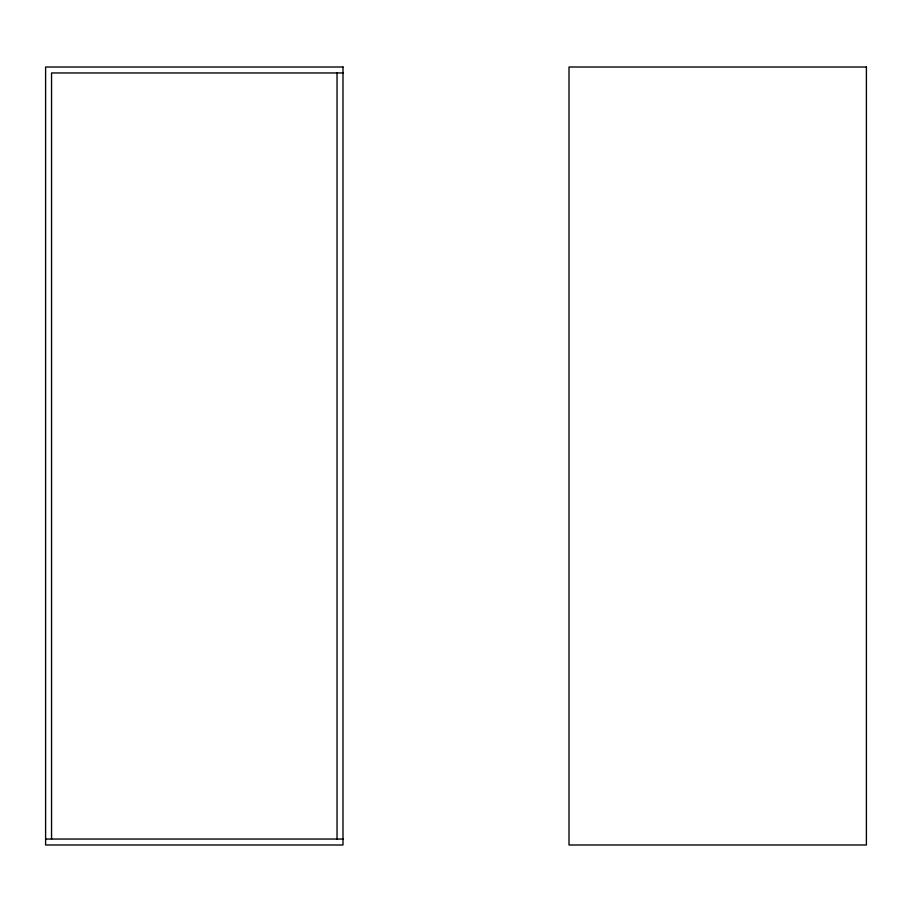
<?xml version="1.0" encoding="UTF-8"?>
<svg xmlns="http://www.w3.org/2000/svg" width="912" height="912" viewBox="0 0 912 912"><rect width="100%" height="100%" fill="white"/><g stroke="black" fill="none" stroke-linecap="round" stroke-linejoin="round"><path stroke-width="1.37" d="M342.992 72.96L51.551 72.96L51.551 839.04M45.6 839.04L342.992 839.04M337.041 72.96L337.041 839.04M342.992 67.009L45.6 67.009L45.6 844.991L342.992 844.991L342.992 67.009M866.4 67.009L569.008 67.009L569.008 844.991L866.4 844.991L866.4 67.009"/></g></svg>
